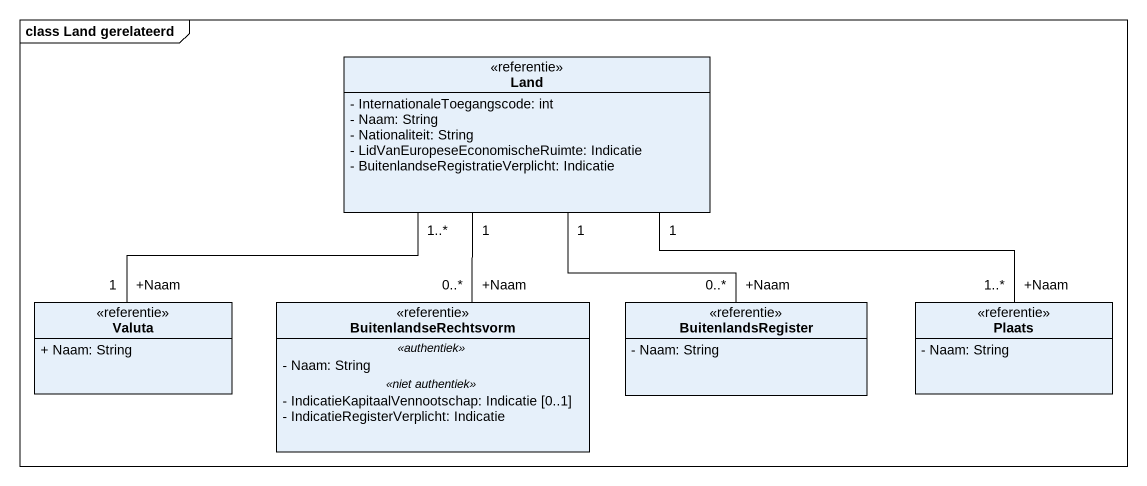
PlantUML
@startuml
mainframe class Land gerelateerd
hide circle
hide empty members
skinparam classAttributeIconSize 0
class Land <<referentie>> {
  - InternationaleToegangscode: int
  - Naam: String
  - Nationaliteit: String
  - LidVanEuropeseEconomischeRuimte: Indicatie
  - BuitenlandseRegistratieVerplicht: Indicatie
}
class Valuta <<referentie>> {
  + Naam: String
}
class BuitenlandseRechtsvorm <<referentie>> {
  .. <<authentiek>> ..
  - Naam: String
  .. <<niet authentiek>> ..
  - IndicatieKapitaalVennootschap: Indicatie [0..1]
  - IndicatieRegisterVerplicht: Indicatie
}
class BuitenlandsRegister <<referentie>> {
  - Naam: String
}
class Plaats <<referentie>> {
  - Naam: String
}
Land "1..*" -left- "+Naam\n1" Valuta
Land "1" -- "+Naam\n0..*" BuitenlandsRegister
BuitenlandseRechtsvorm "+Naam\n0..*" -up- "1" Land
Plaats "+Naam\n1..*" -left- "1" Land
@enduml
